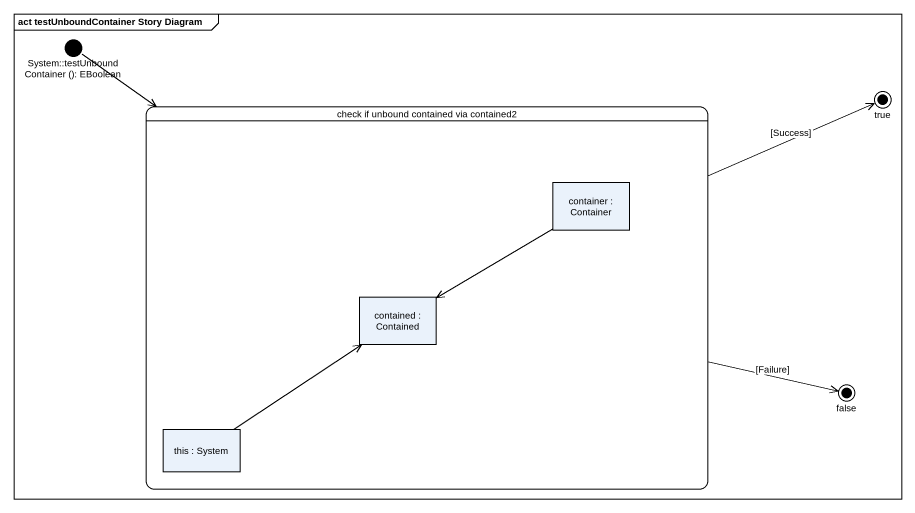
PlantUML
@startuml
mainframe act testUnboundContainer Story Diagram
hide empty description
state "System::testUnboundContainer (): EBoolean" as System_testUnboundContainer <<start>>
state true <<end>>
state "check if unbound contained via contained2" as check_if_unbound_contained {
  state "container : Container" as container <<object>>
  state "contained : Contained" as contained <<object>>
  state "this : System" as this <<object>>
}
state false <<end>>
System_testUnboundContainer --> check_if_unbound_contained
check_if_unbound_contained -right-> true : [Success]
check_if_unbound_contained -right-> false : [Failure]
container -left-> contained
this -up-> contained
@enduml
